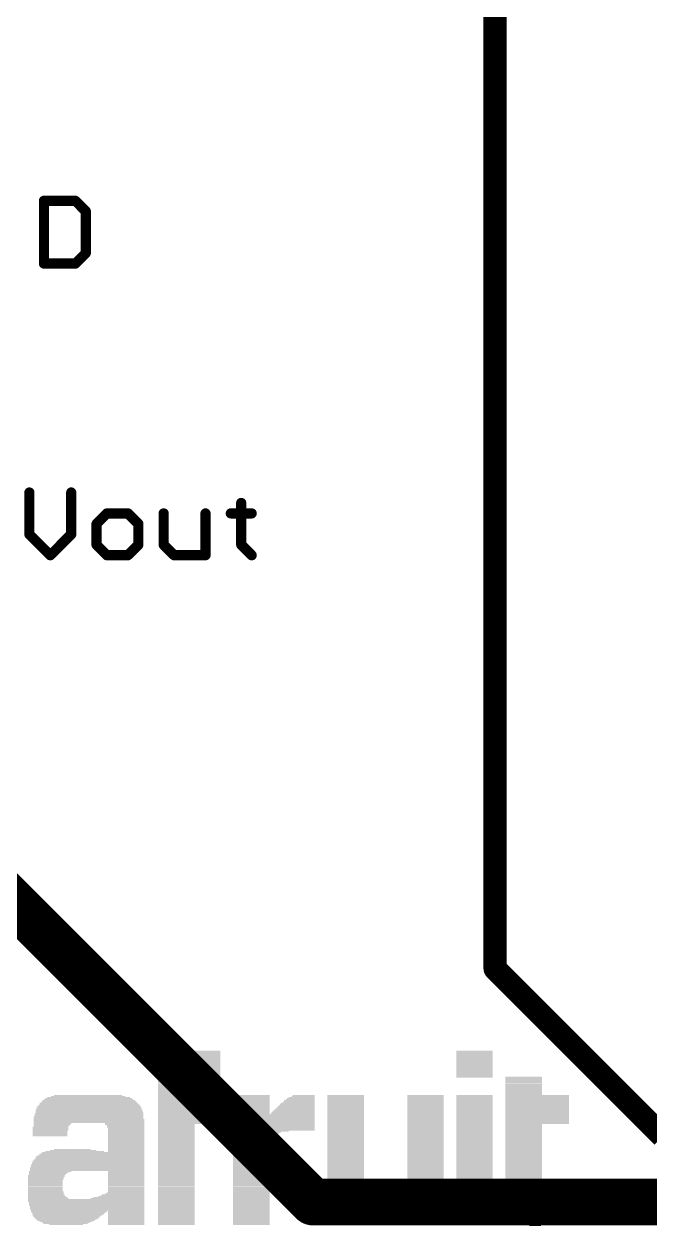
# Model space of a CAD drawing. Extents: x -15 to 76.8, y -9.1 to 59.1.
# Drawn here: x 11.73 to 22.64, y 8.85 to 29.79 of the extents above; entities that cross this region are included whole.
import ezdxf

# ---------------------------------------------------------------- set-up
doc = ezdxf.new("R2010")
doc.units = 0
for name, color, linetype in [('1', 12, 'CONTINUOUS'), ('16', 5, 'CONTINUOUS'), ('21', 40, 'CONTINUOUS')]:
    doc.layers.add(name, color=color, linetype=linetype)

# ---------------------------------------------------------------- blocks, each defined once
blk = doc.blocks.new('RECT')
blk.add_solid([(-0.5, -0.5), (0.5, -0.5), (-0.5, 0.5), (0.5, 0.5)])

msp = doc.modelspace()

# ---------------------------------------------------------------- linework, layer by layer
at = {"layer": '1', "const_width": 0.8128}
for points in [[(16.764, 9.271), (5.207, 20.828)], [(25.908, 9.271), (16.764, 9.271)]]:
    msp.add_lwpolyline(points, dxfattribs=at)
at = {"layer": '1', "const_width": 0.4064}
for points in [[(16.764, 9.4742, 1), (16.764, 9.0678)], [(16.6203, 9.1273, 1), (16.9077, 9.4147)]]:
    msp.add_lwpolyline(points, format="xyb", dxfattribs=at)
at = {"layer": '16', "const_width": 0.4064}
for points in [[(19.939, 13.335), (19.939, 36.703)], [(22.86, 10.414), (19.939, 13.335)]]:
    msp.add_lwpolyline(points, dxfattribs=at)
at = {"layer": '16', "const_width": 0.2032}
for points in [[(19.8374, 13.335, 1), (20.0406, 13.335)], [(20.0108, 13.4068, 1), (19.8672, 13.2632)]]:
    msp.add_lwpolyline(points, format="xyb", dxfattribs=at)
at = {"layer": '21', "const_width": 0.1778}
for points in [[(12.0797, 26.709), (12.0797, 25.6159)], [(12.6263, 26.709), (12.0797, 26.709)], [(12.8084, 26.5268), (12.6263, 26.709)], [(12.8084, 25.7981), (12.8084, 26.5268)], [(12.6263, 25.6159), (12.8084, 25.7981)], [(12.0797, 25.6159), (12.6263, 25.6159)], [(11.8257, 21.629), (11.8257, 20.9003)], [(12.5544, 20.9003), (12.5544, 21.629)], [(13.1773, 21.2647), (12.9951, 21.0825)], [(13.5417, 21.2647), (13.1773, 21.2647)], [(13.7238, 21.0825), (13.5417, 21.2647)], [(14.1645, 21.2647), (14.1645, 20.7181)], [(14.8932, 20.5359), (14.8932, 21.2647)], [(15.3339, 21.2647), (15.6983, 21.2647)], [(15.5161, 21.4468), (15.5161, 20.7181)], [(12.9951, 21.0825), (12.9951, 20.7181)], [(13.7238, 20.7181), (13.7238, 21.0825)], [(11.8257, 20.9003), (12.1901, 20.5359)], [(12.1901, 20.5359), (12.5544, 20.9003)], [(12.9951, 20.7181), (13.1773, 20.5359)], [(13.5417, 20.5359), (13.7238, 20.7181)], [(14.1645, 20.7181), (14.3467, 20.5359)], [(15.5161, 20.7181), (15.6983, 20.5359)], [(13.1773, 20.5359), (13.5417, 20.5359)], [(14.3467, 20.5359), (14.8932, 20.5359)]]:
    msp.add_lwpolyline(points, dxfattribs=at)
at = {"layer": '21', "const_width": 0.0889}
for points in [[(12.1241, 26.709, 1), (12.0352, 26.709)], [(12.0797, 26.7535, 1), (12.0797, 26.6646)], [(12.6577, 26.7405, 1), (12.5948, 26.6776)], [(12.6263, 26.6646, 1), (12.6263, 26.7535)], [(12.8529, 26.5268, 1), (12.764, 26.5268)], [(12.777, 26.4954, 1), (12.8399, 26.5583)], [(12.764, 25.7981, 1), (12.8529, 25.7981)], [(12.8399, 25.7667, 1), (12.777, 25.8295)], [(12.0797, 25.6604, 1), (12.0797, 25.5714)], [(12.0352, 25.6159, 1), (12.1241, 25.6159)], [(12.5948, 25.6473, 1), (12.6577, 25.5845)], [(12.6263, 25.5714, 1), (12.6263, 25.6604)], [(11.8701, 21.629, 1), (11.7812, 21.629)], [(12.5989, 21.629, 1), (12.51, 21.629)], [(13.1773, 21.3091, 1), (13.1773, 21.2202)], [(13.2087, 21.2332, 1), (13.1458, 21.2961)], [(13.5731, 21.2961, 1), (13.5102, 21.2332)], [(13.5417, 21.2202, 1), (13.5417, 21.3091)], [(14.2089, 21.2647, 1), (14.12, 21.2647)], [(14.9377, 21.2647, 1), (14.8488, 21.2647)], [(15.3339, 21.3091, 1), (15.3339, 21.2202)], [(15.5605, 21.4468, 1), (15.4716, 21.4468)], [(15.6983, 21.2202, 1), (15.6983, 21.3091)], [(13.0395, 21.0825, 1), (12.9506, 21.0825)], [(12.9637, 21.1139, 1), (13.0265, 21.051)], [(13.7683, 21.0825, 1), (13.6794, 21.0825)], [(13.6924, 21.051, 1), (13.7553, 21.1139)], [(11.7812, 20.9003, 1), (11.8701, 20.9003)], [(11.8571, 20.9317, 1), (11.7943, 20.8688)], [(12.51, 20.9003, 1), (12.5989, 20.9003)], [(12.5859, 20.8688, 1), (12.523, 20.9317)], [(12.9506, 20.7181, 1), (13.0395, 20.7181)], [(13.0265, 20.7495, 1), (12.9637, 20.6867)], [(13.6794, 20.7181, 1), (13.7683, 20.7181)], [(13.7553, 20.6867, 1), (13.6924, 20.7495)], [(14.12, 20.7181, 1), (14.2089, 20.7181)], [(14.1959, 20.7495, 1), (14.1331, 20.6867)], [(15.5475, 20.7495, 1), (15.4846, 20.6867)], [(15.4716, 20.7181, 1), (15.5605, 20.7181)], [(12.1586, 20.5673, 1), (12.2215, 20.5045)], [(12.1586, 20.5045, 1), (12.2215, 20.5673)], [(13.1773, 20.5804, 1), (13.1773, 20.4915)], [(13.1458, 20.5045, 1), (13.2087, 20.5673)], [(13.5102, 20.5673, 1), (13.5731, 20.5045)], [(13.5417, 20.4915, 1), (13.5417, 20.5804)], [(14.3467, 20.5804, 1), (14.3467, 20.4915)], [(14.3152, 20.5045, 1), (14.3781, 20.5673)], [(14.8488, 20.5359, 1), (14.9377, 20.5359)], [(14.8932, 20.4915, 1), (14.8932, 20.5804)], [(15.6668, 20.5045, 1), (15.7297, 20.5673)]]:
    msp.add_lwpolyline(points, format="xyb", dxfattribs=at)

# ---------------------------------------------------------------- block references
at = {"layer": '21'}
for p, xscale, yscale in [((14.6599, 11.7297), 0.9891, 0.0168), ((14.6683, 11.7465), 0.9723, 0.0168), ((14.6767, 11.7633), 0.9555, 0.0167), ((14.685, 11.78), 0.9388, 0.0168), ((14.6934, 11.7968), 0.922, 0.0168), ((14.7102, 11.8303), 0.8885, 0.0168), ((14.7102, 11.8136), 0.8885, 0.0167), ((14.7353, 11.8471), 0.8382, 0.0168), ((14.7605, 11.8639), 0.7879, 0.0167), ((14.7689, 11.8806), 0.7711, 0.0168), ((14.8359, 11.8974), 0.637, 0.0167), ((19.5801, 11.8974), 0.637, 0.0167), ((19.5801, 11.8806), 0.637, 0.0168), ((19.5801, 11.8639), 0.637, 0.0167), ((19.5801, 11.8471), 0.637, 0.0168), ((19.5801, 11.8303), 0.637, 0.0168), ((19.5801, 11.8136), 0.637, 0.0167), ((19.5801, 11.7968), 0.637, 0.0168), ((19.5801, 11.78), 0.637, 0.0168), ((19.5801, 11.7633), 0.637, 0.0167), ((19.5801, 11.7465), 0.637, 0.0168), ((19.5801, 11.7297), 0.637, 0.0168), ((14.618, 11.5789), 1.0729, 0.0167), ((14.618, 11.5621), 1.0729, 0.0168), ((14.618, 11.5453), 1.0729, 0.0168), ((14.618, 11.5286), 1.0729, 0.0167), ((14.618, 11.5118), 1.0729, 0.0168), ((14.6264, 11.6124), 1.0561, 0.0168), ((14.6264, 11.5956), 1.0561, 0.0168), ((14.6347, 11.6627), 1.0394, 0.0167), ((14.6347, 11.6459), 1.0394, 0.0168), ((14.6347, 11.6292), 1.0394, 0.0167), ((14.6431, 11.6962), 1.0226, 0.0168), ((14.6431, 11.6794), 1.0226, 0.0168), ((14.6515, 11.713), 1.0058, 0.0167), ((19.5801, 11.713), 0.637, 0.0167), ((19.5801, 11.6962), 0.637, 0.0168), ((19.5801, 11.6794), 0.637, 0.0168), ((19.5801, 11.6627), 0.637, 0.0167), ((19.5801, 11.6459), 0.637, 0.0168), ((19.5801, 11.6292), 0.637, 0.0167), ((19.5801, 11.6124), 0.637, 0.0168), ((19.5801, 11.5956), 0.637, 0.0168), ((19.5801, 11.5789), 0.637, 0.0167), ((19.5801, 11.5621), 0.637, 0.0168), ((19.5801, 11.5453), 0.637, 0.0168), ((19.5801, 11.5286), 0.637, 0.0167), ((19.5801, 11.5118), 0.637, 0.0168), ((14.3916, 11.3945), 0.6538, 0.0167), ((14.3916, 11.3777), 0.6538, 0.0168), ((14.3916, 11.3609), 0.6538, 0.0168), ((14.6096, 11.4783), 1.0897, 0.0167), ((14.6096, 11.4615), 1.0897, 0.0168), ((14.6096, 11.4448), 1.0897, 0.0167), ((14.6096, 11.428), 1.0897, 0.0168), ((14.4168, 11.4112), 0.7041, 0.0168), ((14.3833, 11.3442), 0.6371, 0.0167), ((14.3833, 11.3274), 0.6371, 0.0168), ((14.3833, 11.3106), 0.6371, 0.0168), ((14.618, 11.495), 1.0729, 0.0168), ((19.5801, 11.495), 0.637, 0.0168), ((19.5801, 11.4783), 0.637, 0.0167), ((19.5801, 11.4615), 0.637, 0.0168), ((19.5801, 11.4448), 0.637, 0.0167), ((20.4351, 11.4448), 0.6371, 0.0167), ((20.4351, 11.428), 0.6371, 0.0168), ((20.4351, 11.4112), 0.6371, 0.0168), ((20.4351, 11.3945), 0.6371, 0.0167), ((20.4351, 11.3777), 0.6371, 0.0168), ((20.4351, 11.3609), 0.6371, 0.0168), ((20.4351, 11.3442), 0.6371, 0.0167), ((20.4351, 11.3274), 0.6371, 0.0168), ((20.4351, 11.3106), 0.6371, 0.0168), ((12.8578, 11.0927), 1.4417, 0.0168), ((12.8494, 11.1095), 1.2909, 0.0167), ((12.8494, 11.1262), 1.1903, 0.0168), ((14.3833, 11.2939), 0.6371, 0.0167), ((14.3833, 11.2771), 0.6371, 0.0168), ((14.3833, 11.2603), 0.6371, 0.0168), ((14.3833, 11.2436), 0.6371, 0.0167), ((14.3833, 11.2268), 0.6371, 0.0168), ((14.3833, 11.2101), 0.6371, 0.0167), ((14.3833, 11.1933), 0.6371, 0.0168), ((14.3833, 11.1765), 0.6371, 0.0168), ((14.3833, 11.1598), 0.6371, 0.0167), ((14.3833, 11.143), 0.6371, 0.0168), ((14.6096, 11.1262), 1.0897, 0.0168), ((14.6096, 11.1095), 1.0897, 0.0167), ((14.6096, 11.0927), 1.0897, 0.0168), ((15.6909, 11.1262), 0.6371, 0.0168), ((15.6909, 11.1095), 0.6371, 0.0167), ((15.6909, 11.0927), 0.6371, 0.0168), ((16.5709, 11.0927), 0.4527, 0.0168), ((16.5961, 11.1095), 0.4024, 0.0167), ((16.6045, 11.1262), 0.3856, 0.0168), ((17.3337, 11.1262), 0.637, 0.0168), ((17.3337, 11.1095), 0.637, 0.0167), ((17.3337, 11.0927), 0.637, 0.0168), ((18.7251, 11.1262), 0.6371, 0.0168), ((18.7251, 11.1095), 0.6371, 0.0167), ((18.7251, 11.0927), 0.6371, 0.0168), ((19.5801, 11.1262), 0.637, 0.0168), ((19.5801, 11.1095), 0.637, 0.0167), ((19.5801, 11.0927), 0.637, 0.0168), ((20.4351, 11.2939), 0.6371, 0.0167), ((20.4351, 11.2771), 0.6371, 0.0168), ((20.4351, 11.2603), 0.6371, 0.0168), ((20.4351, 11.2436), 0.6371, 0.0167), ((20.4351, 11.2268), 0.6371, 0.0168), ((20.4351, 11.2101), 0.6371, 0.0167), ((20.4351, 11.1933), 0.6371, 0.0168), ((20.4351, 11.1765), 0.6371, 0.0168), ((20.4351, 11.1598), 0.6371, 0.0167), ((20.4351, 11.143), 0.6371, 0.0168), ((20.6698, 11.1262), 1.1065, 0.0168), ((20.6698, 11.1095), 1.1065, 0.0167), ((20.6698, 11.0927), 1.1065, 0.0168), ((12.8578, 10.9251), 1.8105, 0.0167), ((12.8662, 10.9083), 1.8273, 0.0168), ((12.8662, 10.8915), 1.8273, 0.0168), ((12.8661, 10.9418), 1.7938, 0.0168), ((12.8661, 10.9586), 1.7602, 0.0168), ((12.8578, 10.9921), 1.7099, 0.0168), ((12.8662, 10.9754), 1.7267, 0.0167), ((12.8661, 11.0089), 1.6596, 0.0168), ((12.8578, 11.0424), 1.6093, 0.0168), ((12.8662, 11.0257), 1.6261, 0.0167), ((12.8578, 11.0592), 1.5423, 0.0167), ((12.8578, 11.0759), 1.5087, 0.0168), ((14.6096, 11.0759), 1.0897, 0.0168), ((14.6096, 11.0592), 1.0897, 0.0167), ((14.6096, 11.0424), 1.0897, 0.0168), ((14.6096, 11.0257), 1.0897, 0.0167), ((14.6096, 11.0089), 1.0897, 0.0168), ((14.6096, 10.9921), 1.0897, 0.0168), ((14.6096, 10.9754), 1.0897, 0.0167), ((14.6096, 10.9586), 1.0897, 0.0168), ((14.6096, 10.9418), 1.0897, 0.0168), ((14.6096, 10.9251), 1.0897, 0.0167), ((14.6096, 10.9083), 1.0897, 0.0168), ((14.6096, 10.8915), 1.0897, 0.0168), ((15.6909, 11.0759), 0.6371, 0.0168), ((15.6909, 11.0592), 0.6371, 0.0167), ((15.6909, 11.0424), 0.6371, 0.0168), ((15.6909, 11.0257), 0.6371, 0.0167), ((15.6909, 11.0089), 0.6371, 0.0168), ((15.6909, 10.9921), 0.6371, 0.0168), ((15.6909, 10.9754), 0.6371, 0.0167), ((15.6909, 10.9586), 0.6371, 0.0168), ((15.6909, 10.9418), 0.6371, 0.0168), ((15.6909, 10.9251), 0.6371, 0.0167), ((15.6909, 10.9083), 0.6371, 0.0168), ((15.6909, 10.8915), 0.6371, 0.0168), ((16.4536, 10.8915), 0.6873, 0.0168), ((16.462, 10.9083), 0.6706, 0.0168), ((16.4704, 10.9251), 0.6538, 0.0167), ((16.4788, 10.9418), 0.6371, 0.0168), ((16.4871, 10.9586), 0.6203, 0.0168), ((16.4956, 10.9754), 0.6035, 0.0167), ((16.5039, 10.9921), 0.5868, 0.0168), ((16.5207, 11.0089), 0.5532, 0.0168), ((16.5291, 11.0424), 0.5365, 0.0168), ((16.5291, 11.0257), 0.5365, 0.0167), ((16.5459, 11.0592), 0.5029, 0.0167), ((16.5542, 11.0759), 0.4862, 0.0168), ((17.3337, 11.0759), 0.637, 0.0168), ((17.3337, 11.0592), 0.637, 0.0167), ((17.3337, 11.0424), 0.637, 0.0168), ((17.3337, 11.0257), 0.637, 0.0167), ((17.3337, 11.0089), 0.637, 0.0168), ((17.3337, 10.9921), 0.637, 0.0168), ((17.3337, 10.9754), 0.637, 0.0167), ((17.3337, 10.9586), 0.637, 0.0168), ((17.3337, 10.9418), 0.637, 0.0168), ((17.3337, 10.9251), 0.637, 0.0167), ((17.3337, 10.9083), 0.637, 0.0168), ((17.3337, 10.8915), 0.637, 0.0168), ((18.7251, 11.0759), 0.6371, 0.0168), ((18.7251, 11.0592), 0.6371, 0.0167), ((18.7251, 11.0424), 0.6371, 0.0168), ((18.7251, 11.0257), 0.6371, 0.0167), ((18.7251, 11.0089), 0.6371, 0.0168), ((18.7251, 10.9921), 0.6371, 0.0168), ((18.7251, 10.9754), 0.6371, 0.0167), ((18.7251, 10.9586), 0.6371, 0.0168), ((18.7251, 10.9418), 0.6371, 0.0168), ((18.7251, 10.9251), 0.6371, 0.0167), ((18.7251, 10.9083), 0.6371, 0.0168), ((18.7251, 10.8915), 0.6371, 0.0168), ((19.5801, 11.0759), 0.637, 0.0168), ((19.5801, 11.0592), 0.637, 0.0167), ((19.5801, 11.0424), 0.637, 0.0168), ((19.5801, 11.0257), 0.637, 0.0167), ((19.5801, 11.0089), 0.637, 0.0168), ((19.5801, 10.9921), 0.637, 0.0168), ((19.5801, 10.9754), 0.637, 0.0167), ((19.5801, 10.9586), 0.637, 0.0168), ((19.5801, 10.9418), 0.637, 0.0168), ((19.5801, 10.9251), 0.637, 0.0167), ((19.5801, 10.9083), 0.637, 0.0168), ((19.5801, 10.8915), 0.637, 0.0168), ((20.6698, 11.0759), 1.1065, 0.0168), ((20.6698, 11.0592), 1.1065, 0.0167), ((20.6698, 11.0424), 1.1065, 0.0168), ((20.6698, 11.0257), 1.1065, 0.0167), ((20.6698, 11.0089), 1.1065, 0.0168), ((20.6698, 10.9921), 1.1065, 0.0168), ((20.6698, 10.9754), 1.1065, 0.0167), ((20.6698, 10.9586), 1.1065, 0.0168), ((20.6698, 10.9418), 1.1065, 0.0168), ((20.6698, 10.9251), 1.1065, 0.0167), ((20.6698, 10.9083), 1.1065, 0.0168), ((20.6698, 10.8915), 1.1065, 0.0168), ((12.8578, 10.7574), 1.9111, 0.0168), ((12.8578, 10.7407), 1.9111, 0.0167), ((12.8578, 10.7239), 1.9111, 0.0168), ((12.8661, 10.7071), 1.9278, 0.0168), ((12.8661, 10.6904), 1.9278, 0.0167), ((12.8661, 10.6736), 1.9278, 0.0168), ((12.8662, 10.8077), 1.8943, 0.0168), ((12.8662, 10.791), 1.8943, 0.0167), ((12.8662, 10.7742), 1.8943, 0.0168), ((12.8578, 10.8748), 1.8441, 0.0167), ((12.8661, 10.858), 1.8608, 0.0168), ((12.8661, 10.8412), 1.8608, 0.0168), ((12.8745, 10.8245), 1.8776, 0.0167), ((14.6096, 10.8748), 1.0897, 0.0167), ((14.6096, 10.858), 1.0897, 0.0168), ((14.6096, 10.8412), 1.0897, 0.0168), ((14.6096, 10.8245), 1.0897, 0.0167), ((14.6096, 10.8077), 1.0897, 0.0168), ((14.6096, 10.791), 1.0897, 0.0167), ((14.6096, 10.7742), 1.0897, 0.0168), ((14.6096, 10.7574), 1.0897, 0.0168), ((14.6096, 10.7407), 1.0897, 0.0167), ((14.6096, 10.7239), 1.0897, 0.0168), ((14.6096, 10.7071), 1.0897, 0.0168), ((14.6096, 10.6904), 1.0897, 0.0167), ((14.6096, 10.6736), 1.0897, 0.0168), ((15.6909, 10.8748), 0.6371, 0.0167), ((15.6909, 10.858), 0.6371, 0.0168), ((15.6909, 10.8412), 0.6371, 0.0168), ((15.6909, 10.8245), 0.6371, 0.0167), ((15.6909, 10.8077), 0.6371, 0.0168), ((16.0848, 10.791), 1.425, 0.0167), ((16.0848, 10.7742), 1.425, 0.0168), ((16.0848, 10.7574), 1.425, 0.0168), ((16.0848, 10.7407), 1.425, 0.0167), ((16.0848, 10.7239), 1.425, 0.0168), ((16.0848, 10.7071), 1.425, 0.0168), ((16.0848, 10.6904), 1.425, 0.0167), ((16.0848, 10.6736), 1.425, 0.0168), ((16.4117, 10.8077), 0.7712, 0.0168), ((16.4201, 10.8245), 0.7544, 0.0167), ((16.4285, 10.8412), 0.7376, 0.0168), ((16.4368, 10.858), 0.7209, 0.0168), ((16.4453, 10.8748), 0.7041, 0.0167), ((17.3337, 10.8748), 0.637, 0.0167), ((17.3337, 10.858), 0.637, 0.0168), ((17.3337, 10.8412), 0.637, 0.0168), ((17.3337, 10.8245), 0.637, 0.0167), ((17.3337, 10.8077), 0.637, 0.0168), ((17.3337, 10.791), 0.637, 0.0167), ((17.3337, 10.7742), 0.637, 0.0168), ((17.3337, 10.7574), 0.637, 0.0168), ((17.3337, 10.7407), 0.637, 0.0167), ((17.3337, 10.7239), 0.637, 0.0168), ((17.3337, 10.7071), 0.637, 0.0168), ((17.3337, 10.6904), 0.637, 0.0167), ((17.3337, 10.6736), 0.637, 0.0168), ((18.7251, 10.8748), 0.6371, 0.0167), ((18.7251, 10.858), 0.6371, 0.0168), ((18.7251, 10.8412), 0.6371, 0.0168), ((18.7251, 10.8245), 0.6371, 0.0167), ((18.7251, 10.8077), 0.6371, 0.0168), ((18.7251, 10.791), 0.6371, 0.0167), ((18.7251, 10.7742), 0.6371, 0.0168), ((18.7251, 10.7574), 0.6371, 0.0168), ((18.7251, 10.7407), 0.6371, 0.0167), ((18.7251, 10.7239), 0.6371, 0.0168), ((18.7251, 10.7071), 0.6371, 0.0168), ((18.7251, 10.6904), 0.6371, 0.0167), ((18.7251, 10.6736), 0.6371, 0.0168), ((19.5801, 10.8748), 0.637, 0.0167), ((19.5801, 10.858), 0.637, 0.0168), ((19.5801, 10.8412), 0.637, 0.0168), ((19.5801, 10.8245), 0.637, 0.0167), ((19.5801, 10.8077), 0.637, 0.0168), ((19.5801, 10.791), 0.637, 0.0167), ((19.5801, 10.7742), 0.637, 0.0168), ((19.5801, 10.7574), 0.637, 0.0168), ((19.5801, 10.7407), 0.637, 0.0167), ((19.5801, 10.7239), 0.637, 0.0168), ((19.5801, 10.7071), 0.637, 0.0168), ((19.5801, 10.6904), 0.637, 0.0167), ((19.5801, 10.6736), 0.637, 0.0168), ((20.6698, 10.8748), 1.1065, 0.0167), ((20.6698, 10.858), 1.1065, 0.0168), ((20.6698, 10.8412), 1.1065, 0.0168), ((20.6698, 10.8245), 1.1065, 0.0167), ((20.6698, 10.8077), 1.1065, 0.0168), ((20.6698, 10.791), 1.1065, 0.0167), ((20.6698, 10.7742), 1.1065, 0.0168), ((20.6698, 10.7574), 1.1065, 0.0168), ((20.6698, 10.7407), 1.1065, 0.0167), ((20.6698, 10.7239), 1.1065, 0.0168), ((20.6698, 10.7071), 1.1065, 0.0168), ((20.6698, 10.6904), 1.1065, 0.0167), ((20.6698, 10.6736), 1.1065, 0.0168), ((12.1956, 10.573), 0.6203, 0.0168), ((12.1956, 10.5563), 0.6203, 0.0167), ((12.1956, 10.5395), 0.6203, 0.0168), ((12.1956, 10.5227), 0.6203, 0.0168), ((12.1872, 10.506), 0.6035, 0.0167), ((12.1872, 10.4892), 0.6035, 0.0168), ((12.1872, 10.4724), 0.6035, 0.0168), ((12.8661, 10.6568), 1.9278, 0.0168), ((12.2291, 10.6401), 0.6538, 0.0167), ((12.2207, 10.6233), 0.637, 0.0168), ((12.2124, 10.6066), 0.6203, 0.0167), ((12.204, 10.5898), 0.6035, 0.0168), ((13.4863, 10.6401), 0.6873, 0.0167), ((13.4863, 10.6233), 0.6873, 0.0168), ((13.5031, 10.6066), 0.6537, 0.0167), ((13.5031, 10.5898), 0.6537, 0.0168), ((13.5031, 10.573), 0.6537, 0.0168), ((13.5115, 10.5563), 0.637, 0.0167), ((13.5115, 10.5395), 0.637, 0.0168), ((13.5115, 10.5227), 0.637, 0.0168), ((13.5115, 10.506), 0.637, 0.0167), ((13.5115, 10.4892), 0.637, 0.0168), ((13.5115, 10.4724), 0.637, 0.0168), ((14.6096, 10.6568), 1.0897, 0.0168), ((14.6096, 10.6401), 1.0897, 0.0167), ((14.3833, 10.6233), 0.6371, 0.0168), ((14.3833, 10.6066), 0.6371, 0.0167), ((14.3833, 10.5898), 0.6371, 0.0168), ((14.3833, 10.573), 0.6371, 0.0168), ((14.3833, 10.5563), 0.6371, 0.0167), ((14.3833, 10.5395), 0.6371, 0.0168), ((14.3833, 10.5227), 0.6371, 0.0168), ((14.3833, 10.506), 0.6371, 0.0167), ((14.3833, 10.4892), 0.6371, 0.0168), ((14.3833, 10.4724), 0.6371, 0.0168), ((16.0848, 10.6568), 1.425, 0.0168), ((16.0848, 10.6401), 1.425, 0.0167), ((16.0848, 10.6233), 1.425, 0.0168), ((16.0848, 10.6066), 1.425, 0.0167), ((16.0848, 10.5898), 1.425, 0.0168), ((16.0848, 10.573), 1.425, 0.0168), ((16.0848, 10.5563), 1.425, 0.0167), ((16.0848, 10.5395), 1.425, 0.0168), ((16.0848, 10.5227), 1.425, 0.0168), ((15.8585, 10.506), 0.9723, 0.0167), ((15.7914, 10.4892), 0.8382, 0.0168), ((15.7747, 10.4724), 0.8047, 0.0168), ((17.3337, 10.6568), 0.637, 0.0168), ((17.3337, 10.6401), 0.637, 0.0167), ((17.3337, 10.6233), 0.637, 0.0168), ((17.3337, 10.6066), 0.637, 0.0167), ((17.3337, 10.5898), 0.637, 0.0168), ((17.3337, 10.573), 0.637, 0.0168), ((17.3337, 10.5563), 0.637, 0.0167), ((17.3337, 10.5395), 0.637, 0.0168), ((17.3337, 10.5227), 0.637, 0.0168), ((17.3337, 10.506), 0.637, 0.0167), ((17.3337, 10.4892), 0.637, 0.0168), ((17.3337, 10.4724), 0.637, 0.0168), ((18.7251, 10.6568), 0.6371, 0.0168), ((18.7251, 10.6401), 0.6371, 0.0167), ((18.7251, 10.6233), 0.6371, 0.0168), ((18.7251, 10.6066), 0.6371, 0.0167), ((18.7251, 10.5898), 0.6371, 0.0168), ((18.7251, 10.573), 0.6371, 0.0168), ((18.7251, 10.5563), 0.6371, 0.0167), ((18.7251, 10.5395), 0.6371, 0.0168), ((18.7251, 10.5227), 0.6371, 0.0168), ((18.7251, 10.506), 0.6371, 0.0167), ((18.7251, 10.4892), 0.6371, 0.0168), ((18.7251, 10.4724), 0.6371, 0.0168), ((19.5801, 10.6568), 0.637, 0.0168), ((19.5801, 10.6401), 0.637, 0.0167), ((19.5801, 10.6233), 0.637, 0.0168), ((19.5801, 10.6066), 0.637, 0.0167), ((19.5801, 10.5898), 0.637, 0.0168), ((19.5801, 10.573), 0.637, 0.0168), ((19.5801, 10.5563), 0.637, 0.0167), ((19.5801, 10.5395), 0.637, 0.0168), ((19.5801, 10.5227), 0.637, 0.0168), ((19.5801, 10.506), 0.637, 0.0167), ((19.5801, 10.4892), 0.637, 0.0168), ((19.5801, 10.4724), 0.637, 0.0168), ((20.6698, 10.6568), 1.1065, 0.0168), ((20.6698, 10.6401), 1.1065, 0.0167), ((20.4351, 10.6233), 0.6371, 0.0168), ((20.4351, 10.6066), 0.6371, 0.0167), ((20.4351, 10.5898), 0.6371, 0.0168), ((20.4351, 10.573), 0.6371, 0.0168), ((20.4351, 10.5563), 0.6371, 0.0167), ((20.4351, 10.5395), 0.6371, 0.0168), ((20.4351, 10.5227), 0.6371, 0.0168), ((20.4351, 10.506), 0.6371, 0.0167), ((20.4351, 10.4892), 0.6371, 0.0168), ((20.4351, 10.4724), 0.6371, 0.0168), ((12.1872, 10.4557), 0.6035, 0.0167), ((12.1872, 10.4389), 0.6035, 0.0168), ((12.1872, 10.4221), 0.6035, 0.0168), ((13.5115, 10.4557), 0.637, 0.0167), ((13.5115, 10.4389), 0.637, 0.0168), ((13.5115, 10.4221), 0.637, 0.0168), ((13.5115, 10.4054), 0.637, 0.0167), ((13.5115, 10.3886), 0.637, 0.0168), ((13.5115, 10.3719), 0.637, 0.0167), ((13.5115, 10.3551), 0.637, 0.0168), ((13.5115, 10.3383), 0.637, 0.0168), ((13.5115, 10.3216), 0.637, 0.0167), ((13.5115, 10.3048), 0.637, 0.0168), ((13.5115, 10.288), 0.637, 0.0168), ((13.5115, 10.2713), 0.637, 0.0167), ((13.5115, 10.2545), 0.637, 0.0168), ((14.3833, 10.4557), 0.6371, 0.0167), ((14.3833, 10.4389), 0.6371, 0.0168), ((14.3833, 10.4221), 0.6371, 0.0168), ((14.3833, 10.4054), 0.6371, 0.0167), ((14.3833, 10.3886), 0.6371, 0.0168), ((14.3833, 10.3719), 0.6371, 0.0167), ((14.3833, 10.3551), 0.6371, 0.0168), ((14.3833, 10.3383), 0.6371, 0.0168), ((14.3833, 10.3216), 0.6371, 0.0167), ((14.3833, 10.3048), 0.6371, 0.0168), ((14.3833, 10.288), 0.6371, 0.0168), ((14.3833, 10.2713), 0.6371, 0.0167), ((14.3833, 10.2545), 0.6371, 0.0168), ((15.7412, 10.4557), 0.7377, 0.0167), ((15.7076, 10.4389), 0.6706, 0.0168), ((15.6992, 10.4221), 0.6538, 0.0168), ((15.6909, 10.4054), 0.6371, 0.0167), ((15.6909, 10.3886), 0.6371, 0.0168), ((15.6909, 10.3719), 0.6371, 0.0167), ((15.6909, 10.3551), 0.6371, 0.0168), ((15.6909, 10.3383), 0.6371, 0.0168), ((15.6909, 10.3216), 0.6371, 0.0167), ((15.6909, 10.3048), 0.6371, 0.0168), ((15.6909, 10.288), 0.6371, 0.0168), ((15.6909, 10.2713), 0.6371, 0.0167), ((15.6909, 10.2545), 0.6371, 0.0168), ((17.3337, 10.4557), 0.637, 0.0167), ((17.3337, 10.4389), 0.637, 0.0168), ((17.3337, 10.4221), 0.637, 0.0168), ((17.3337, 10.4054), 0.637, 0.0167), ((17.3337, 10.3886), 0.637, 0.0168), ((17.3337, 10.3719), 0.637, 0.0167), ((17.3337, 10.3551), 0.637, 0.0168), ((17.3337, 10.3383), 0.637, 0.0168), ((17.3337, 10.3216), 0.637, 0.0167), ((17.3337, 10.3048), 0.637, 0.0168), ((17.3337, 10.288), 0.637, 0.0168), ((17.3337, 10.2713), 0.637, 0.0167), ((17.3337, 10.2545), 0.637, 0.0168), ((18.7251, 10.4557), 0.6371, 0.0167), ((18.7251, 10.4389), 0.6371, 0.0168), ((18.7251, 10.4221), 0.6371, 0.0168), ((18.7251, 10.4054), 0.6371, 0.0167), ((18.7251, 10.3886), 0.6371, 0.0168), ((18.7251, 10.3719), 0.6371, 0.0167), ((18.7251, 10.3551), 0.6371, 0.0168), ((18.7251, 10.3383), 0.6371, 0.0168), ((18.7251, 10.3216), 0.6371, 0.0167), ((18.7251, 10.3048), 0.6371, 0.0168), ((18.7251, 10.288), 0.6371, 0.0168), ((18.7251, 10.2713), 0.6371, 0.0167), ((18.7251, 10.2545), 0.6371, 0.0168), ((19.5801, 10.4557), 0.637, 0.0167), ((19.5801, 10.4389), 0.637, 0.0168), ((19.5801, 10.4221), 0.637, 0.0168), ((19.5801, 10.4054), 0.637, 0.0167), ((19.5801, 10.3886), 0.637, 0.0168), ((19.5801, 10.3719), 0.637, 0.0167), ((19.5801, 10.3551), 0.637, 0.0168), ((19.5801, 10.3383), 0.637, 0.0168), ((19.5801, 10.3216), 0.637, 0.0167), ((19.5801, 10.3048), 0.637, 0.0168), ((19.5801, 10.288), 0.637, 0.0168), ((19.5801, 10.2713), 0.637, 0.0167), ((19.5801, 10.2545), 0.637, 0.0168), ((20.4351, 10.4557), 0.6371, 0.0167), ((20.4351, 10.4389), 0.6371, 0.0168), ((20.4351, 10.4221), 0.6371, 0.0168), ((20.4351, 10.4054), 0.6371, 0.0167), ((20.4351, 10.3886), 0.6371, 0.0168), ((20.4351, 10.3719), 0.6371, 0.0167), ((20.4351, 10.3551), 0.6371, 0.0168), ((20.4351, 10.3383), 0.6371, 0.0168), ((20.4351, 10.3216), 0.6371, 0.0167), ((20.4351, 10.3048), 0.6371, 0.0168), ((20.4351, 10.288), 0.6371, 0.0168), ((20.4351, 10.2713), 0.6371, 0.0167), ((20.4351, 10.2545), 0.6371, 0.0168), ((12.8829, 10.0533), 1.8943, 0.0168), ((12.8913, 10.0701), 1.8775, 0.0168), ((12.908, 10.0869), 1.844, 0.0167), ((12.9164, 10.1036), 1.8272, 0.0168), ((12.9332, 10.1204), 1.7937, 0.0168), ((12.9416, 10.1372), 1.7769, 0.0167), ((12.6147, 10.1539), 1.0226, 0.0168), ((12.5895, 10.1707), 0.8046, 0.0168), ((12.5728, 10.1875), 0.6371, 0.0167), ((13.5115, 10.2377), 0.637, 0.0168), ((13.5115, 10.221), 0.637, 0.0167), ((13.5115, 10.2042), 0.637, 0.0168), ((13.5115, 10.1875), 0.637, 0.0167), ((13.5115, 10.1707), 0.637, 0.0168), ((13.5115, 10.1539), 0.637, 0.0168), ((14.3833, 10.2377), 0.6371, 0.0168), ((14.3833, 10.221), 0.6371, 0.0167), ((14.3833, 10.2042), 0.6371, 0.0168), ((14.3833, 10.1875), 0.6371, 0.0167), ((14.3833, 10.1707), 0.6371, 0.0168), ((14.3833, 10.1539), 0.6371, 0.0168), ((14.3833, 10.1372), 0.6371, 0.0167), ((14.3833, 10.1204), 0.6371, 0.0168), ((14.3833, 10.1036), 0.6371, 0.0168), ((14.3833, 10.0869), 0.6371, 0.0167), ((14.3833, 10.0701), 0.6371, 0.0168), ((14.3833, 10.0533), 0.6371, 0.0168), ((15.6909, 10.2377), 0.6371, 0.0168), ((15.6909, 10.221), 0.6371, 0.0167), ((15.6909, 10.2042), 0.6371, 0.0168), ((15.6909, 10.1875), 0.6371, 0.0167), ((15.6909, 10.1707), 0.6371, 0.0168), ((15.6909, 10.1539), 0.6371, 0.0168), ((15.6909, 10.1372), 0.6371, 0.0167), ((15.6909, 10.1204), 0.6371, 0.0168), ((15.6909, 10.1036), 0.6371, 0.0168), ((15.6909, 10.0869), 0.6371, 0.0167), ((15.6909, 10.0701), 0.6371, 0.0168), ((15.6909, 10.0533), 0.6371, 0.0168), ((17.3337, 10.2377), 0.637, 0.0168), ((17.3337, 10.221), 0.637, 0.0167), ((17.3337, 10.2042), 0.637, 0.0168), ((17.3337, 10.1875), 0.637, 0.0167), ((17.3337, 10.1707), 0.637, 0.0168), ((17.3337, 10.1539), 0.637, 0.0168), ((17.3337, 10.1372), 0.637, 0.0167), ((17.3337, 10.1204), 0.637, 0.0168), ((17.3337, 10.1036), 0.637, 0.0168), ((17.3337, 10.0869), 0.637, 0.0167), ((17.3337, 10.0701), 0.637, 0.0168), ((17.3337, 10.0533), 0.637, 0.0168), ((18.7251, 10.2377), 0.6371, 0.0168), ((18.7251, 10.221), 0.6371, 0.0167), ((18.7251, 10.2042), 0.6371, 0.0168), ((18.7251, 10.1875), 0.6371, 0.0167), ((18.7251, 10.1707), 0.6371, 0.0168), ((18.7251, 10.1539), 0.6371, 0.0168), ((18.7251, 10.1372), 0.6371, 0.0167), ((18.7251, 10.1204), 0.6371, 0.0168), ((18.7251, 10.1036), 0.6371, 0.0168), ((18.7251, 10.0869), 0.6371, 0.0167), ((18.7251, 10.0701), 0.6371, 0.0168), ((18.7251, 10.0533), 0.6371, 0.0168), ((19.5801, 10.2377), 0.637, 0.0168), ((19.5801, 10.221), 0.637, 0.0167), ((19.5801, 10.2042), 0.637, 0.0168), ((19.5801, 10.1875), 0.637, 0.0167), ((19.5801, 10.1707), 0.637, 0.0168), ((19.5801, 10.1539), 0.637, 0.0168), ((19.5801, 10.1372), 0.637, 0.0167), ((19.5801, 10.1204), 0.637, 0.0168), ((19.5801, 10.1036), 0.637, 0.0168), ((19.5801, 10.0869), 0.637, 0.0167), ((19.5801, 10.0701), 0.637, 0.0168), ((19.5801, 10.0533), 0.637, 0.0168), ((20.4351, 10.2377), 0.6371, 0.0168), ((20.4351, 10.221), 0.6371, 0.0167), ((20.4351, 10.2042), 0.6371, 0.0168), ((20.4351, 10.1875), 0.6371, 0.0167), ((20.4351, 10.1707), 0.6371, 0.0168), ((20.4351, 10.1539), 0.6371, 0.0168), ((20.4351, 10.1372), 0.6371, 0.0167), ((20.4351, 10.1204), 0.6371, 0.0168), ((20.4351, 10.1036), 0.6371, 0.0168), ((20.4351, 10.0869), 0.6371, 0.0167), ((20.4351, 10.0701), 0.6371, 0.0168), ((20.4351, 10.0533), 0.6371, 0.0168), ((12.8326, 9.8689), 1.9949, 0.0168), ((12.8326, 9.8521), 1.9949, 0.0167), ((12.8326, 9.8354), 1.9949, 0.0168), ((12.841, 9.9192), 1.9781, 0.0168), ((12.841, 9.9024), 1.9781, 0.0167), ((12.841, 9.8857), 1.9781, 0.0168), ((12.8494, 9.9527), 1.9613, 0.0167), ((12.8494, 9.936), 1.9613, 0.0168), ((12.8577, 9.9863), 1.9446, 0.0167), ((12.8577, 9.9695), 1.9446, 0.0168), ((12.8661, 10.003), 1.9278, 0.0168), ((12.8745, 10.0198), 1.911, 0.0168), ((12.8829, 10.0366), 1.8943, 0.0167), ((14.3833, 10.0366), 0.6371, 0.0167), ((14.3833, 10.0198), 0.6371, 0.0168), ((14.3833, 10.003), 0.6371, 0.0168), ((14.3833, 9.9863), 0.6371, 0.0167), ((14.3833, 9.9695), 0.6371, 0.0168), ((14.3833, 9.9527), 0.6371, 0.0167), ((14.3833, 9.936), 0.6371, 0.0168), ((14.3833, 9.9192), 0.6371, 0.0168), ((14.3833, 9.9024), 0.6371, 0.0167), ((14.3833, 9.8857), 0.6371, 0.0168), ((14.3833, 9.8689), 0.6371, 0.0168), ((14.3833, 9.8521), 0.6371, 0.0167), ((14.3833, 9.8354), 0.6371, 0.0168), ((15.6909, 10.0366), 0.6371, 0.0167), ((15.6909, 10.0198), 0.6371, 0.0168), ((15.6909, 10.003), 0.6371, 0.0168), ((15.6909, 9.9863), 0.6371, 0.0167), ((15.6909, 9.9695), 0.6371, 0.0168), ((15.6909, 9.9527), 0.6371, 0.0167), ((15.6909, 9.936), 0.6371, 0.0168), ((15.6909, 9.9192), 0.6371, 0.0168), ((15.6909, 9.9024), 0.6371, 0.0167), ((15.6909, 9.8857), 0.6371, 0.0168), ((15.6909, 9.8689), 0.6371, 0.0168), ((15.6909, 9.8521), 0.6371, 0.0167), ((15.6909, 9.8354), 0.6371, 0.0168), ((17.3337, 10.0366), 0.637, 0.0167), ((17.3337, 10.0198), 0.637, 0.0168), ((17.3337, 10.003), 0.637, 0.0168), ((17.3337, 9.9863), 0.637, 0.0167), ((17.3337, 9.9695), 0.637, 0.0168), ((17.3337, 9.9527), 0.637, 0.0167), ((17.3337, 9.936), 0.637, 0.0168), ((17.3337, 9.9192), 0.637, 0.0168), ((17.3337, 9.9024), 0.637, 0.0167), ((17.3337, 9.8857), 0.637, 0.0168), ((17.3337, 9.8689), 0.637, 0.0168), ((17.3337, 9.8521), 0.637, 0.0167), ((17.3337, 9.8354), 0.637, 0.0168), ((18.7251, 10.0366), 0.6371, 0.0167), ((18.7251, 10.0198), 0.6371, 0.0168), ((18.7251, 10.003), 0.6371, 0.0168), ((18.7251, 9.9863), 0.6371, 0.0167), ((18.7251, 9.9695), 0.6371, 0.0168), ((18.7251, 9.9527), 0.6371, 0.0167), ((18.7251, 9.936), 0.6371, 0.0168), ((18.7251, 9.9192), 0.6371, 0.0168), ((18.7251, 9.9024), 0.6371, 0.0167), ((18.7251, 9.8857), 0.6371, 0.0168), ((18.7251, 9.8689), 0.6371, 0.0168), ((18.7251, 9.8521), 0.6371, 0.0167), ((18.7251, 9.8354), 0.6371, 0.0168), ((19.5801, 10.0366), 0.637, 0.0167), ((19.5801, 10.0198), 0.637, 0.0168), ((19.5801, 10.003), 0.637, 0.0168), ((19.5801, 9.9863), 0.637, 0.0167), ((19.5801, 9.9695), 0.637, 0.0168), ((19.5801, 9.9527), 0.637, 0.0167), ((19.5801, 9.936), 0.637, 0.0168), ((19.5801, 9.9192), 0.637, 0.0168), ((19.5801, 9.9024), 0.637, 0.0167), ((19.5801, 9.8857), 0.637, 0.0168), ((19.5801, 9.8689), 0.637, 0.0168), ((19.5801, 9.8521), 0.637, 0.0167), ((19.5801, 9.8354), 0.637, 0.0168), ((20.4351, 10.0366), 0.6371, 0.0167), ((20.4351, 10.0198), 0.6371, 0.0168), ((20.4351, 10.003), 0.6371, 0.0168), ((20.4351, 9.9863), 0.6371, 0.0167), ((20.4351, 9.9695), 0.6371, 0.0168), ((20.4351, 9.9527), 0.6371, 0.0167), ((20.4351, 9.936), 0.6371, 0.0168), ((20.4351, 9.9192), 0.6371, 0.0168), ((20.4351, 9.9024), 0.6371, 0.0167), ((20.4351, 9.8857), 0.6371, 0.0168), ((20.4351, 9.8689), 0.6371, 0.0168), ((20.4351, 9.8521), 0.6371, 0.0167), ((20.4351, 9.8354), 0.6371, 0.0168), ((12.1201, 9.7348), 0.637, 0.0168), ((12.1201, 9.718), 0.637, 0.0167), ((12.1118, 9.7013), 0.6203, 0.0168), ((12.1118, 9.6845), 0.6203, 0.0168), ((12.1118, 9.6677), 0.6203, 0.0167), ((12.1034, 9.651), 0.6035, 0.0168), ((12.1034, 9.6342), 0.6035, 0.0168), ((12.1872, 9.8018), 0.7376, 0.0167), ((12.1453, 9.7683), 0.6538, 0.0167), ((12.1369, 9.7516), 0.637, 0.0168), ((12.1621, 9.7851), 0.6873, 0.0168), ((12.8326, 9.8186), 1.9949, 0.0168), ((13.5115, 9.8018), 0.637, 0.0167), ((13.5115, 9.7851), 0.637, 0.0168), ((13.5115, 9.7683), 0.637, 0.0167), ((13.5115, 9.7516), 0.637, 0.0168), ((13.5115, 9.7348), 0.637, 0.0168), ((13.5115, 9.718), 0.637, 0.0167), ((13.5115, 9.7013), 0.637, 0.0168), ((13.5115, 9.6845), 0.637, 0.0168), ((13.5115, 9.6677), 0.637, 0.0167), ((13.5115, 9.651), 0.637, 0.0168), ((13.5115, 9.6342), 0.637, 0.0168), ((14.3833, 9.8186), 0.6371, 0.0168), ((14.3833, 9.8018), 0.6371, 0.0167), ((14.3833, 9.7851), 0.6371, 0.0168), ((14.3833, 9.7683), 0.6371, 0.0167), ((14.3833, 9.7516), 0.6371, 0.0168), ((14.3833, 9.7348), 0.6371, 0.0168), ((14.3833, 9.718), 0.6371, 0.0167), ((14.3833, 9.7013), 0.6371, 0.0168), ((14.3833, 9.6845), 0.6371, 0.0168), ((14.3833, 9.6677), 0.6371, 0.0167), ((14.3833, 9.651), 0.6371, 0.0168), ((14.3833, 9.6342), 0.6371, 0.0168), ((15.6909, 9.8186), 0.6371, 0.0168), ((15.6909, 9.8018), 0.6371, 0.0167), ((15.6909, 9.7851), 0.6371, 0.0168), ((15.6909, 9.7683), 0.6371, 0.0167), ((15.6909, 9.7516), 0.6371, 0.0168), ((15.6909, 9.7348), 0.6371, 0.0168), ((15.6909, 9.718), 0.6371, 0.0167), ((15.6909, 9.7013), 0.6371, 0.0168), ((15.6909, 9.6845), 0.6371, 0.0168), ((15.6909, 9.6677), 0.6371, 0.0167), ((15.6909, 9.651), 0.6371, 0.0168), ((15.6909, 9.6342), 0.6371, 0.0168), ((17.3337, 9.8186), 0.637, 0.0168), ((17.3337, 9.8018), 0.637, 0.0167), ((17.3337, 9.7851), 0.637, 0.0168), ((17.3337, 9.7683), 0.637, 0.0167), ((17.3337, 9.7516), 0.637, 0.0168), ((17.3337, 9.7348), 0.637, 0.0168), ((17.3337, 9.718), 0.637, 0.0167), ((17.3337, 9.7013), 0.637, 0.0168), ((17.3337, 9.6845), 0.637, 0.0168), ((17.3337, 9.6677), 0.637, 0.0167), ((17.3337, 9.651), 0.637, 0.0168), ((17.3337, 9.6342), 0.637, 0.0168), ((18.7251, 9.8186), 0.6371, 0.0168), ((18.7251, 9.8018), 0.6371, 0.0167), ((18.7251, 9.7851), 0.6371, 0.0168), ((18.7251, 9.7683), 0.6371, 0.0167), ((18.7251, 9.7516), 0.6371, 0.0168), ((18.7251, 9.7348), 0.6371, 0.0168), ((18.7251, 9.718), 0.6371, 0.0167), ((18.7251, 9.7013), 0.6371, 0.0168), ((18.7251, 9.6845), 0.6371, 0.0168), ((18.7251, 9.6677), 0.6371, 0.0167), ((18.7251, 9.651), 0.6371, 0.0168), ((18.7251, 9.6342), 0.6371, 0.0168), ((19.5801, 9.8186), 0.637, 0.0168), ((19.5801, 9.8018), 0.637, 0.0167), ((19.5801, 9.7851), 0.637, 0.0168), ((19.5801, 9.7683), 0.637, 0.0167), ((19.5801, 9.7516), 0.637, 0.0168), ((19.5801, 9.7348), 0.637, 0.0168), ((19.5801, 9.718), 0.637, 0.0167), ((19.5801, 9.7013), 0.637, 0.0168), ((19.5801, 9.6845), 0.637, 0.0168), ((19.5801, 9.6677), 0.637, 0.0167), ((19.5801, 9.651), 0.637, 0.0168), ((19.5801, 9.6342), 0.637, 0.0168), ((20.4351, 9.8186), 0.6371, 0.0168), ((20.4351, 9.8018), 0.6371, 0.0167), ((20.4351, 9.7851), 0.6371, 0.0168), ((20.4351, 9.7683), 0.6371, 0.0167), ((20.4351, 9.7516), 0.6371, 0.0168), ((20.4351, 9.7348), 0.6371, 0.0168), ((20.4351, 9.718), 0.6371, 0.0167), ((20.4351, 9.7013), 0.6371, 0.0168), ((20.4351, 9.6845), 0.6371, 0.0168), ((20.4351, 9.6677), 0.6371, 0.0167), ((20.4351, 9.651), 0.6371, 0.0168), ((20.4351, 9.6342), 0.6371, 0.0168), ((12.1034, 9.6174), 0.6035, 0.0167), ((12.1034, 9.6007), 0.6035, 0.0168), ((12.1034, 9.5839), 0.6035, 0.0168), ((12.1034, 9.5671), 0.6035, 0.0167), ((12.1034, 9.5504), 0.6035, 0.0168), ((12.1034, 9.5336), 0.6035, 0.0167), ((12.1034, 9.5169), 0.6035, 0.0168), ((12.1034, 9.5001), 0.6035, 0.0168), ((12.1034, 9.4833), 0.6035, 0.0167), ((12.1034, 9.4666), 0.6035, 0.0168), ((12.1118, 9.4498), 0.6203, 0.0168), ((12.1118, 9.433), 0.6203, 0.0167), ((12.1118, 9.4163), 0.6203, 0.0168), ((13.4863, 9.4163), 0.6873, 0.0168), ((13.5031, 9.433), 0.6537, 0.0167), ((13.5115, 9.6174), 0.637, 0.0167), ((13.5115, 9.6007), 0.637, 0.0168), ((13.5115, 9.5839), 0.637, 0.0168), ((13.5115, 9.5671), 0.637, 0.0167), ((13.5115, 9.5504), 0.637, 0.0168), ((13.5115, 9.5336), 0.637, 0.0167), ((13.5115, 9.5169), 0.637, 0.0168), ((13.5115, 9.5001), 0.637, 0.0168), ((13.5115, 9.4833), 0.637, 0.0167), ((13.5115, 9.4666), 0.637, 0.0168), ((13.5115, 9.4498), 0.637, 0.0168), ((14.3833, 9.6174), 0.6371, 0.0167), ((14.3833, 9.6007), 0.6371, 0.0168), ((14.3833, 9.5839), 0.6371, 0.0168), ((14.3833, 9.5671), 0.6371, 0.0167), ((14.3833, 9.5504), 0.6371, 0.0168), ((14.3833, 9.5336), 0.6371, 0.0167), ((14.3833, 9.5169), 0.6371, 0.0168), ((14.3833, 9.5001), 0.6371, 0.0168), ((14.3833, 9.4833), 0.6371, 0.0167), ((14.3833, 9.4666), 0.6371, 0.0168), ((14.3833, 9.4498), 0.6371, 0.0168), ((14.3833, 9.433), 0.6371, 0.0167), ((14.3833, 9.4163), 0.6371, 0.0168), ((15.6909, 9.6174), 0.6371, 0.0167), ((15.6909, 9.6007), 0.6371, 0.0168), ((15.6909, 9.5839), 0.6371, 0.0168), ((15.6909, 9.5671), 0.6371, 0.0167), ((15.6909, 9.5504), 0.6371, 0.0168), ((15.6909, 9.5336), 0.6371, 0.0167), ((15.6909, 9.5169), 0.6371, 0.0168), ((15.6909, 9.5001), 0.6371, 0.0168), ((15.6909, 9.4833), 0.6371, 0.0167), ((15.6909, 9.4666), 0.6371, 0.0168), ((15.6909, 9.4498), 0.6371, 0.0168), ((15.6909, 9.433), 0.6371, 0.0167), ((15.6909, 9.4163), 0.6371, 0.0168), ((17.3337, 9.6174), 0.637, 0.0167), ((17.3337, 9.6007), 0.637, 0.0168), ((17.3337, 9.5839), 0.637, 0.0168), ((17.3337, 9.5671), 0.637, 0.0167), ((17.3421, 9.5504), 0.6538, 0.0168), ((17.3421, 9.5336), 0.6538, 0.0167), ((17.3421, 9.5169), 0.6538, 0.0168), ((17.3421, 9.5001), 0.6538, 0.0168), ((17.3421, 9.4833), 0.6538, 0.0167), ((17.3505, 9.4666), 0.6706, 0.0168), ((17.3505, 9.4498), 0.6706, 0.0168), ((17.3589, 9.433), 0.6873, 0.0167), ((17.3673, 9.4163), 0.7041, 0.0168), ((18.6413, 9.4163), 0.8047, 0.0168), ((18.6748, 9.433), 0.7377, 0.0167), ((18.6916, 9.4498), 0.7041, 0.0168), ((18.7168, 9.4666), 0.6538, 0.0168), ((18.7251, 9.6174), 0.6371, 0.0167), ((18.7251, 9.6007), 0.6371, 0.0168), ((18.7251, 9.5839), 0.6371, 0.0168), ((18.7251, 9.5671), 0.6371, 0.0167), ((18.7251, 9.5504), 0.6371, 0.0168), ((18.7251, 9.5336), 0.6371, 0.0167), ((18.7251, 9.5169), 0.6371, 0.0168), ((18.7251, 9.5001), 0.6371, 0.0168), ((18.7251, 9.4833), 0.6371, 0.0167), ((19.5801, 9.6174), 0.637, 0.0167), ((19.5801, 9.6007), 0.637, 0.0168), ((19.5801, 9.5839), 0.637, 0.0168), ((19.5801, 9.5671), 0.637, 0.0167), ((19.5801, 9.5504), 0.637, 0.0168), ((19.5801, 9.5336), 0.637, 0.0167), ((19.5801, 9.5169), 0.637, 0.0168), ((19.5801, 9.5001), 0.637, 0.0168), ((19.5801, 9.4833), 0.637, 0.0167), ((19.5801, 9.4666), 0.637, 0.0168), ((19.5801, 9.4498), 0.637, 0.0168), ((19.5801, 9.433), 0.637, 0.0167), ((19.5801, 9.4163), 0.637, 0.0168), ((20.4434, 9.4666), 0.6538, 0.0168), ((20.4434, 9.4498), 0.6538, 0.0168), ((20.4434, 9.433), 0.6538, 0.0167), ((20.4518, 9.4163), 0.6706, 0.0168), ((20.4351, 9.6174), 0.6371, 0.0167), ((20.4351, 9.6007), 0.6371, 0.0168), ((20.4351, 9.5839), 0.6371, 0.0168), ((20.4351, 9.5671), 0.6371, 0.0167), ((20.4351, 9.5504), 0.6371, 0.0168), ((20.4351, 9.5336), 0.6371, 0.0167), ((20.4351, 9.5169), 0.6371, 0.0168), ((20.4351, 9.5001), 0.6371, 0.0168), ((20.4351, 9.4833), 0.6371, 0.0167), ((12.1201, 9.3995), 0.637, 0.0168), ((12.1201, 9.3827), 0.637, 0.0167), ((12.1285, 9.366), 0.6538, 0.0168), ((12.8158, 9.3157), 2.0284, 0.0168), ((12.8158, 9.2989), 2.0284, 0.0167), ((12.8158, 9.2822), 2.0284, 0.0168), ((12.1453, 9.3492), 0.6873, 0.0167), ((12.1537, 9.3325), 0.7041, 0.0168), ((12.8242, 9.2654), 2.0116, 0.0168), ((12.8242, 9.2486), 2.0116, 0.0167), ((12.8242, 9.2319), 2.0116, 0.0168), ((12.8242, 9.2151), 2.0116, 0.0168), ((13.3607, 9.3325), 0.9387, 0.0168), ((13.3858, 9.3492), 0.8884, 0.0167), ((13.4277, 9.366), 0.8046, 0.0168), ((13.4529, 9.3827), 0.7543, 0.0167), ((13.4612, 9.3995), 0.7376, 0.0168), ((14.3833, 9.3995), 0.6371, 0.0168), ((14.3833, 9.3827), 0.6371, 0.0167), ((14.3833, 9.366), 0.6371, 0.0168), ((14.3833, 9.3492), 0.6371, 0.0167), ((14.3833, 9.3325), 0.6371, 0.0168), ((14.3833, 9.3157), 0.6371, 0.0168), ((14.3833, 9.2989), 0.6371, 0.0167), ((14.3833, 9.2822), 0.6371, 0.0168), ((14.3833, 9.2654), 0.6371, 0.0168), ((14.3833, 9.2486), 0.6371, 0.0167), ((14.3833, 9.2319), 0.6371, 0.0168), ((14.3833, 9.2151), 0.6371, 0.0168), ((15.6909, 9.3995), 0.6371, 0.0168), ((15.6909, 9.3827), 0.6371, 0.0167), ((15.6909, 9.366), 0.6371, 0.0168), ((15.6909, 9.3492), 0.6371, 0.0167), ((15.6909, 9.3325), 0.6371, 0.0168), ((15.6909, 9.3157), 0.6371, 0.0168), ((15.6909, 9.2989), 0.6371, 0.0167), ((15.6909, 9.2822), 0.6371, 0.0168), ((15.6909, 9.2654), 0.6371, 0.0168), ((15.6909, 9.2486), 0.6371, 0.0167), ((15.6909, 9.2319), 0.6371, 0.0168), ((15.6909, 9.2151), 0.6371, 0.0168), ((17.3924, 9.3995), 0.7544, 0.0168), ((18.0295, 9.3827), 2.0285, 0.0167), ((18.0295, 9.366), 2.0285, 0.0168), ((18.0379, 9.3492), 2.0117, 0.0167), ((18.0379, 9.3325), 2.0117, 0.0168), ((18.0379, 9.3157), 2.0117, 0.0168), ((18.0379, 9.2989), 2.0117, 0.0167), ((18.0379, 9.2822), 2.0117, 0.0168), ((18.0379, 9.2654), 2.0117, 0.0168), ((18.0379, 9.2486), 2.0117, 0.0167), ((18.0379, 9.2319), 2.0117, 0.0168), ((18.0379, 9.2151), 2.0117, 0.0168), ((18.6078, 9.3995), 0.8718, 0.0168), ((19.5801, 9.3995), 0.637, 0.0168), ((19.5801, 9.3827), 0.637, 0.0167), ((19.5801, 9.366), 0.637, 0.0168), ((19.5801, 9.3492), 0.637, 0.0167), ((19.5801, 9.3325), 0.637, 0.0168), ((19.5801, 9.3157), 0.637, 0.0168), ((19.5801, 9.2989), 0.637, 0.0167), ((19.5801, 9.2822), 0.637, 0.0168), ((19.5801, 9.2654), 0.637, 0.0168), ((19.5801, 9.2486), 0.637, 0.0167), ((19.5801, 9.2319), 0.637, 0.0168), ((19.5801, 9.2151), 0.637, 0.0168), ((20.4602, 9.3995), 0.6874, 0.0168), ((20.4854, 9.3827), 0.7377, 0.0167), ((20.6698, 9.366), 1.1065, 0.0168), ((20.6698, 9.3492), 1.1065, 0.0167), ((20.6698, 9.3325), 1.1065, 0.0168), ((20.6698, 9.3157), 1.1065, 0.0168), ((20.6698, 9.2989), 1.1065, 0.0167), ((20.6698, 9.2822), 1.1065, 0.0168), ((20.6698, 9.2654), 1.1065, 0.0168), ((20.6698, 9.2486), 1.1065, 0.0167), ((20.6698, 9.2319), 1.1065, 0.0168), ((20.6782, 9.2151), 1.0897, 0.0168), ((12.8326, 9.1983), 1.9949, 0.0167), ((12.8326, 9.1816), 1.9949, 0.0168), ((12.8326, 9.1648), 1.9949, 0.0168), ((12.8326, 9.148), 1.9949, 0.0167), ((12.841, 9.1313), 1.9781, 0.0168), ((12.5141, 9.1146), 1.3244, 0.0167), ((12.5141, 9.0978), 1.3244, 0.0168), ((12.5057, 9.081), 1.274, 0.0168), ((12.5057, 9.0643), 1.2406, 0.0167), ((12.4973, 9.0475), 1.2238, 0.0168), ((12.4806, 9.0307), 1.1903, 0.0168), ((12.4722, 9.014), 1.1399, 0.0167), ((12.4806, 8.9972), 1.1231, 0.0168), ((13.5115, 9.1146), 0.637, 0.0167), ((13.5115, 9.0978), 0.637, 0.0168), ((13.5115, 9.081), 0.637, 0.0168), ((13.5115, 9.0643), 0.637, 0.0167), ((13.5115, 9.0475), 0.637, 0.0168), ((13.5115, 9.0307), 0.637, 0.0168), ((13.5115, 9.014), 0.637, 0.0167), ((13.5115, 8.9972), 0.637, 0.0168), ((14.3833, 9.1983), 0.6371, 0.0167), ((14.3833, 9.1816), 0.6371, 0.0168), ((14.3833, 9.1648), 0.6371, 0.0168), ((14.3833, 9.148), 0.6371, 0.0167), ((14.3833, 9.1313), 0.6371, 0.0168), ((14.3833, 9.1146), 0.6371, 0.0167), ((14.3833, 9.0978), 0.6371, 0.0168), ((14.3833, 9.081), 0.6371, 0.0168), ((14.3833, 9.0643), 0.6371, 0.0167), ((14.3833, 9.0475), 0.6371, 0.0168), ((14.3833, 9.0307), 0.6371, 0.0168), ((14.3833, 9.014), 0.6371, 0.0167), ((14.3833, 8.9972), 0.6371, 0.0168), ((15.6909, 9.1983), 0.6371, 0.0167), ((15.6909, 9.1816), 0.6371, 0.0168), ((15.6909, 9.1648), 0.6371, 0.0168), ((15.6909, 9.148), 0.6371, 0.0167), ((15.6909, 9.1313), 0.6371, 0.0168), ((15.6909, 9.1146), 0.6371, 0.0167), ((15.6909, 9.0978), 0.6371, 0.0168), ((15.6909, 9.081), 0.6371, 0.0168), ((15.6909, 9.0643), 0.6371, 0.0167), ((15.6909, 9.0475), 0.6371, 0.0168), ((15.6909, 9.0307), 0.6371, 0.0168), ((15.6909, 9.014), 0.6371, 0.0167), ((15.6909, 8.9972), 0.6371, 0.0168), ((18.0462, 9.1983), 1.995, 0.0167), ((18.0462, 9.1816), 1.995, 0.0168), ((18.0462, 9.1648), 1.995, 0.0168), ((17.7193, 9.148), 1.3412, 0.0167), ((17.7193, 9.1313), 1.3076, 0.0168), ((17.7026, 9.1146), 1.2741, 0.0167), ((17.711, 9.0978), 1.2573, 0.0168), ((17.6942, 9.081), 1.2237, 0.0168), ((17.6942, 9.0643), 1.1903, 0.0167), ((17.6858, 9.0475), 1.1735, 0.0168), ((17.6774, 9.0307), 1.1232, 0.0168), ((17.6774, 9.014), 1.0896, 0.0167), ((17.6774, 8.9972), 1.0562, 0.0168), ((18.7251, 9.148), 0.6371, 0.0167), ((18.7251, 9.1313), 0.6371, 0.0168), ((18.7251, 9.1146), 0.6371, 0.0167), ((18.7251, 9.0978), 0.6371, 0.0168), ((18.7251, 9.081), 0.6371, 0.0168), ((18.7251, 9.0643), 0.6371, 0.0167), ((18.7251, 9.0475), 0.6371, 0.0168), ((18.7251, 9.0307), 0.6371, 0.0168), ((18.7251, 9.014), 0.6371, 0.0167), ((18.7251, 8.9972), 0.6371, 0.0168), ((19.5801, 9.1983), 0.637, 0.0167), ((19.5801, 9.1816), 0.637, 0.0168), ((19.5801, 9.1648), 0.637, 0.0168), ((19.5801, 9.148), 0.637, 0.0167), ((19.5801, 9.1313), 0.637, 0.0168), ((19.5801, 9.1146), 0.637, 0.0167), ((19.5801, 9.0978), 0.637, 0.0168), ((19.5801, 9.081), 0.637, 0.0168), ((19.5801, 9.0643), 0.637, 0.0167), ((19.5801, 9.0475), 0.637, 0.0168), ((19.5801, 9.0307), 0.637, 0.0168), ((19.5801, 9.014), 0.637, 0.0167), ((19.5801, 8.9972), 0.637, 0.0168), ((20.6782, 9.1983), 1.0897, 0.0167), ((20.6782, 9.1816), 1.0897, 0.0168), ((20.6782, 9.1648), 1.0897, 0.0168), ((20.6782, 9.148), 1.0897, 0.0167), ((20.6866, 9.1313), 1.0729, 0.0168), ((20.6866, 9.1146), 1.0729, 0.0167), ((20.6866, 9.0978), 1.0729, 0.0168), ((20.6866, 9.081), 1.0729, 0.0168), ((20.6949, 9.0643), 1.0562, 0.0167), ((20.6949, 9.0475), 1.0562, 0.0168), ((20.7033, 9.0307), 1.0394, 0.0168), ((20.7117, 9.014), 1.0226, 0.0167), ((20.7117, 8.9972), 1.0226, 0.0168), ((12.4722, 8.9804), 1.0729, 0.0168), ((12.4638, 8.9637), 1.0226, 0.0167), ((12.4638, 8.9469), 0.9891, 0.0168), ((12.4638, 8.9302), 0.922, 0.0167), ((12.4638, 8.9134), 0.8214, 0.0168), ((12.4554, 8.8966), 0.7712, 0.0168), ((12.4638, 8.8799), 0.5868, 0.0167), ((13.5115, 8.9804), 0.637, 0.0168), ((13.5115, 8.9637), 0.637, 0.0167), ((13.5115, 8.9469), 0.637, 0.0168), ((13.5115, 8.9302), 0.637, 0.0167), ((13.5115, 8.9134), 0.637, 0.0168), ((13.5115, 8.8966), 0.637, 0.0168), ((13.5115, 8.8799), 0.637, 0.0167), ((14.3833, 8.9804), 0.6371, 0.0168), ((14.3833, 8.9637), 0.6371, 0.0167), ((14.3833, 8.9469), 0.6371, 0.0168), ((14.3833, 8.9302), 0.6371, 0.0167), ((14.3833, 8.9134), 0.6371, 0.0168), ((14.3833, 8.8966), 0.6371, 0.0168), ((14.3833, 8.8799), 0.6371, 0.0167), ((15.6909, 8.9804), 0.6371, 0.0168), ((15.6909, 8.9637), 0.6371, 0.0167), ((15.6909, 8.9469), 0.6371, 0.0168), ((15.6909, 8.9302), 0.6371, 0.0167), ((15.6909, 8.9134), 0.6371, 0.0168), ((15.6909, 8.8966), 0.6371, 0.0168), ((15.6909, 8.8799), 0.6371, 0.0167), ((17.6774, 8.9804), 1.0226, 0.0168), ((17.669, 8.9637), 0.9724, 0.0167), ((17.669, 8.9469), 0.9388, 0.0168), ((17.669, 8.9302), 0.8718, 0.0167), ((17.669, 8.9134), 0.7712, 0.0168), ((17.6774, 8.8966), 0.7208, 0.0168), ((17.6774, 8.8799), 0.5197, 0.0167), ((18.7251, 8.9804), 0.6371, 0.0168), ((18.7251, 8.9637), 0.6371, 0.0167), ((18.7251, 8.9469), 0.6371, 0.0168), ((18.7251, 8.9302), 0.6371, 0.0167), ((18.7251, 8.9134), 0.6371, 0.0168), ((18.7251, 8.8966), 0.6371, 0.0168), ((18.7251, 8.8799), 0.6371, 0.0167), ((19.5801, 8.9804), 0.637, 0.0168), ((19.5801, 8.9637), 0.637, 0.0167), ((19.5801, 8.9469), 0.637, 0.0168), ((19.5801, 8.9302), 0.637, 0.0167), ((19.5801, 8.9134), 0.637, 0.0168), ((19.5801, 8.8966), 0.637, 0.0168), ((19.5801, 8.8799), 0.637, 0.0167), ((20.7201, 8.9804), 1.0059, 0.0168), ((20.7369, 8.9637), 0.9723, 0.0167), ((20.7369, 8.9469), 0.9723, 0.0168), ((20.7201, 8.9302), 0.8717, 0.0167), ((20.7033, 8.9134), 0.7712, 0.0168), ((20.7033, 8.8966), 0.7041, 0.0168), ((20.6698, 8.8799), 0.5365, 0.0167), ((20.6362, 8.8631), 0.2012, 0.0168)]:
    msp.add_blockref('RECT', p, dxfattribs=dict(at, xscale=xscale, yscale=yscale))

doc.saveas('drawing.dxf')
